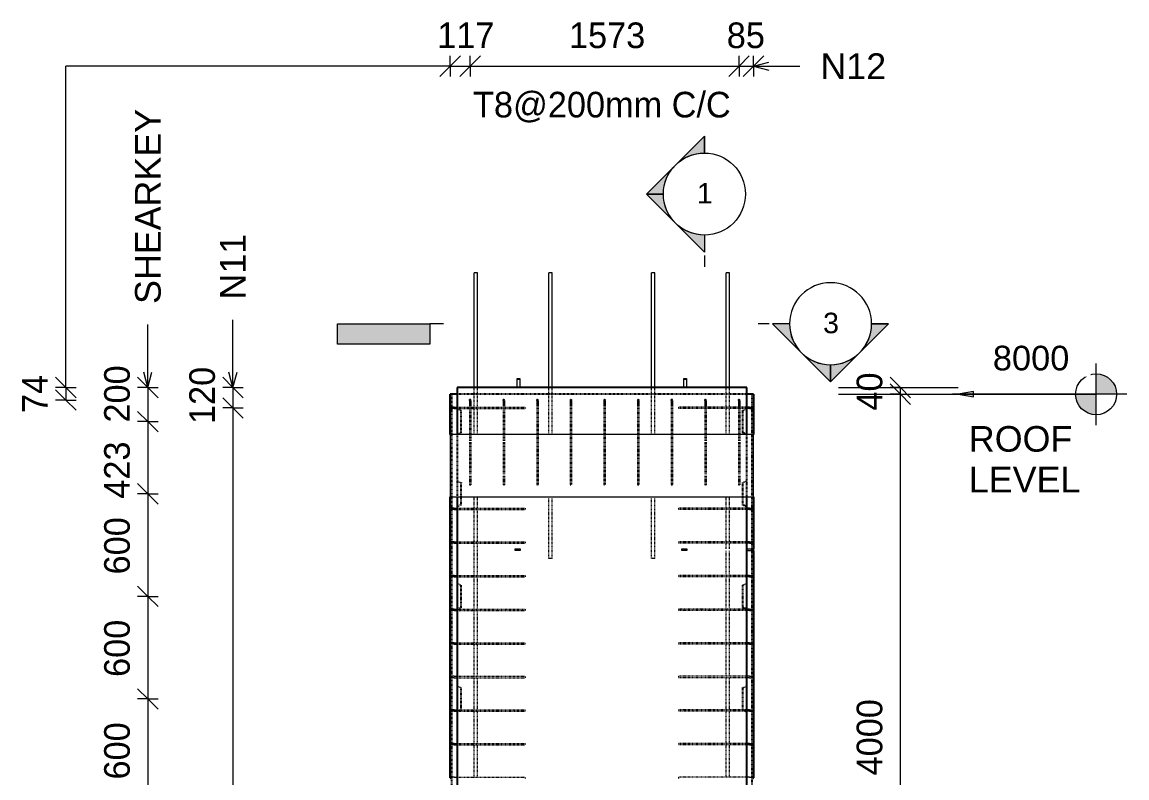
# Model space of a CAD drawing. Header units: millimetres. Extents: x -7053 to 9803, y -2516 to 13195.
# Drawn here: x -3211 to 3253, y 5415 to 9837 of the extents above; entities that cross this region are included whole.
import ezdxf

# ---------------------------------------------------------------- set-up
doc = ezdxf.new("R2010")
doc.units = ezdxf.units.MM
doc.linetypes.add('Dash', pattern=[6.36, 3.18, -3.18])
doc.linetypes.add('Overhead', pattern=[3.97, 2.38, -1.59])
for name, color, linetype, lineweight in [('A-ANNO-DIMS', 211, 'Continuous', 9), ('A-ANNO-DIMS-60', 211, 'Continuous', 9), ('A-DETL-MBND', 5, 'Continuous', 18), ('A-FLOR-OVHD', 1, 'Overhead', 18), ('A-GENM', 13, 'Continuous', 18), ('A-WALL', 113, 'Continuous', 25), ('A-WALL-HDLN', 110, 'Dash', 25), ('G-ANNO-DIMS', 111, 'Continuous', 9), ('G-ANNO-SYMB', 111, 'Continuous', 9), ('G-ANNO-TEXT', 231, 'Continuous', 9), ('S-BEAM', 12, 'Continuous', 18), ('S-RBAR', 171, 'Continuous', 18)]:
    doc.layers.add(name, color=color, linetype=linetype, lineweight=lineweight)
doc.styles.add('Arial', font='arial.ttf', dxfattribs={"height": 120})
doc.styles.add('Arial_1', font='arial.ttf', dxfattribs={"height": 150})
doc.styles.add('Arial_2', font='arial.ttf', dxfattribs={"height": 144})
doc.styles.add('Nirmala UI Semilight', font='NirmalaS.ttf', dxfattribs={"height": 150})
doc.dimstyles.new('Arrow_Filled_-_2_5_NI_UI', dxfattribs={"dimscale": 304.8, "dimtxt": 157.104592, "dimasz": 0.393701, "dimexe": 0.19685, "dimexo": 0.0625, "dimgap": 0.19685, "dimtad": 1, "dimdec": 0, "dimzin": 0, "dimdsep": 46, "dimtxsty": 'Nirmala UI Semilight', "dimblk1": 'OBLIQUE', "dimblk2": 'OBLIQUE', "dimsah": 1, "dimcen": 0.09, "dimazin": 0, "dimtfac": 1, "dimtdec": 4, "dimtix": 1, "dimtmove": 0, "dimatfit": 3, "dimfxl": 0.19685, "dimfxlon": 1, "dimtvp": 1, "dimtolj": 1, "dimtzin": 0, "dimarcsym": 2})
doc.dimstyles.new('Arrow_Filled_-_2_5_NI_UI_1', dxfattribs={"dimscale": 304.8, "dimtxt": 157.104592, "dimasz": 0.393701, "dimexe": 0.19685, "dimexo": 0.0625, "dimgap": 0.19685, "dimtad": 1, "dimdec": 0, "dimzin": 0, "dimdsep": 46, "dimtxsty": 'Nirmala UI Semilight', "dimblk1": 'OBLIQUE', "dimblk2": 'OBLIQUE', "dimsah": 1, "dimcen": 0.09, "dimazin": 0, "dimtfac": 1, "dimtdec": 4, "dimtix": 1, "dimtmove": 2, "dimatfit": 3, "dimfxl": 0.19685, "dimfxlon": 1, "dimtvp": 1, "dimtolj": 1, "dimtzin": 0, "dimarcsym": 2})

# ---------------------------------------------------------------- blocks, each defined once
blk = doc.blocks.new('RR spread anchor face based - RR-SA-2_5-150-1726819-Elevation Front')
at = {"layer": 'A-GENM'}
for p, q in [((-326.2, 6755), (-323.7, 6755)), ((-326.2, 6745), (-326.2, 6755)), ((-323.7, 6745), (-326.2, 6745)), ((-323.7, 6755), (-298.7, 6755)), ((-323.7, 6755), (-323.7, 6745)), ((-298.7, 6745), (-323.7, 6745)), ((-298.7, 6755), (-296.2, 6755)), ((-298.7, 6755), (-298.7, 6745)), ((-296.2, 6745), (-298.7, 6745)), ((-296.2, 6755), (-296.2, 6745))]:
    blk.add_line(p, q, dxfattribs=at)
blk = doc.blocks.new('RR spread anchor face based - RR-SA-4_0-320-1726835-Elevation Front')
at = {"layer": 'A-GENM'}
for p, q in [((1028.8, 6756), (1063.8, 6756)), ((1063.8, 6744), (1028.8, 6744)), ((1063.8, 6756), (1068.8, 6756)), ((1063.8, 6744), (1063.8, 6756)), ((1068.8, 6744), (1063.8, 6744)), ((1068.8, 6756), (1068.8, 6744))]:
    blk.add_line(p, q, dxfattribs=at)
blk = doc.blocks.new('RR spread anchor face based - RR-SA-7_5-260-1726841-Elevation Front')
at = {"layer": 'A-GENM'}
for p, q in [((-314.2, 7746.6), (-314.2, 7751.6)), ((-314.2, 7751.6), (-298.2, 7751.6)), ((-314.2, 7700), (-314.2, 7746.6)), ((-298.2, 7746.6), (-314.2, 7746.6)), ((-298.2, 7751.6), (-298.2, 7746.6)), ((-298.2, 7746.6), (-298.2, 7700))]:
    blk.add_line(p, q, dxfattribs=at)
blk = doc.blocks.new('Detail View - M_Section Head - Filled SHOP DWG-1002450-Elevation Front')
at = {"layer": 'G-ANNO-SYMB'}
h = blk.add_hatch(color=256, dxfattribs=at)
edge = h.paths.add_edge_path()
edge.add_line((1179.9, -387.6), (1279.3, -387.6))
edge.add_arc((1519.3, -387.6), 240, 180, 225)
edge.add_line((1349.6, -557.4), (1179.9, -387.6))
h = blk.add_hatch(color=256, dxfattribs=at)
edge = h.paths.add_edge_path()
edge.add_line((1858.7, -387.6), (1689, -557.4))
edge.add_arc((1519.3, -387.6), 240, 315, 360)
edge.add_line((1759.3, -387.6), (1858.7, -387.6))
h = blk.add_hatch(color=256, dxfattribs=at)
edge = h.paths.add_edge_path()
edge.add_line((1519.3, -727.1), (1349.6, -557.4))
edge.add_arc((1519.3, -387.6), 240, 225, 270)
edge.add_line((1519.3, -627.6), (1519.3, -727.1))
h = blk.add_hatch(color=256, dxfattribs=at)
edge = h.paths.add_edge_path()
edge.add_line((1519.3, -727.1), (1519.3, -627.6))
edge.add_arc((1519.3, -387.6), 240, 270, 315)
edge.add_line((1689, -557.4), (1519.3, -727.1))
for p, q in [((1519.3, -727.1), (1179.9, -387.6)), ((1279.3, -387.6), (1179.9, -387.6)), ((1179.9, -387.6), (1349.6, -557.4)), ((1279.3, -387.6), (1179.9, -387.6)), ((1519.3, -727.1), (1858.7, -387.6)), ((1689, -557.4), (1858.7, -387.6)), ((1759.3, -387.6), (1858.7, -387.6)), ((1858.7, -387.6), (1759.3, -387.6)), ((1349.6, -557.4), (1519.3, -727.1)), ((1519.3, -727.1), (1689, -557.4)), ((1519.3, -627.6), (1519.3, -727.1)), ((1519.3, -727.1), (1519.3, -627.6))]:
    blk.add_line(p, q, dxfattribs=at)
for start, end in [(360, 180), (180, 360), (180, 225), (315, 0), (225, 270), (270, 315)]:
    blk.add_arc((1519.3, -387.6), 240, start, end, dxfattribs=at)
blk = doc.blocks.new('DIMBLOCK1-Elevation Front')
at = {"layer": 'A-ANNO-DIMS-60'}
for p, q in [((-706.2, 9579.3), (-646.2, 9639.3)), ((-706.2, 9579.3), (-706.2, 9639.3)), ((-589.3, 9579.3), (-529.3, 9639.3)), ((-589.3, 9579.3), (-589.3, 9639.3)), ((-706.2, 9579.3), (-766.2, 9519.3)), ((-706.2, 9579.3), (-589.3, 9579.3)), ((-706.2, 9579.3), (-706.2, 9519.3)), ((-589.3, 9579.3), (-649.3, 9519.3)), ((-589.3, 9579.3), (-589.3, 9519.3))]:
    blk.add_line(p, q, dxfattribs=at)
at = {"layer": 'A-ANNO-DIMS-60', "color": 0, "insert": (-782, 9835), "char_height": 150, "width": 322.207, "attachment_point": 1, "line_spacing_factor": 1.142579, "style": 'Nirmala UI Semilight'}
blk.add_mtext('117', dxfattribs=at)
blk = doc.blocks.new('_Oblique')
at = {"color": 0, "linetype": 'ByBlock', "lineweight": -2}
blk.add_line((-0.5, -0.5), (0.5, 0.5), dxfattribs=at)
blk = doc.blocks.new('DIMBLOCK2-Elevation Front')
at = {"layer": 'A-ANNO-DIMS-60'}
for p, q in [((-589.3, 9579.3), (-529.3, 9639.3)), ((-589.3, 9579.3), (-589.3, 9639.3)), ((983.8, 9579.3), (1043.8, 9639.3)), ((983.8, 9579.3), (983.8, 9639.3)), ((-589.3, 9579.3), (-649.3, 9519.3)), ((-589.3, 9579.3), (983.8, 9579.3)), ((-589.3, 9579.3), (-589.3, 9519.3)), ((983.8, 9579.3), (923.8, 9519.3)), ((983.8, 9579.3), (983.8, 9519.3))]:
    blk.add_line(p, q, dxfattribs=at)
at = {"layer": 'A-ANNO-DIMS-60', "color": 0, "char_height": 150, "attachment_point": 1, "line_spacing_factor": 1.142579, "style": 'Nirmala UI Semilight'}
for s, insert, width in [('1573', (-11.2, 9835), 500.45), ('T8@200mm C/C', (-572.5, 9429.4), 1847.55)]:
    blk.add_mtext(s, dxfattribs=dict(at, insert=insert, width=width))
blk = doc.blocks.new('DIMBLOCK3-Elevation Front')
at = {"layer": 'A-ANNO-DIMS-60'}
for p, q in [((983.8, 9579.3), (1043.8, 9639.3)), ((983.8, 9579.3), (983.8, 9639.3)), ((1068.8, 9579.3), (1128.8, 9639.3)), ((1068.8, 9579.3), (1068.8, 9639.3)), ((983.8, 9579.3), (923.8, 9519.3)), ((983.8, 9579.3), (1068.8, 9579.3)), ((983.8, 9579.3), (983.8, 9519.3)), ((1068.8, 9579.3), (1008.8, 9519.3)), ((1068.8, 9579.3), (1068.8, 9519.3))]:
    blk.add_line(p, q, dxfattribs=at)
at = {"layer": 'A-ANNO-DIMS-60', "color": 0, "insert": (912, 9835), "char_height": 150, "width": 274.219, "attachment_point": 1, "line_spacing_factor": 1.142579, "style": 'Nirmala UI Semilight'}
blk.add_mtext('85', dxfattribs=at)
blk = doc.blocks.new('DIMBLOCK11-Elevation Front')
at = {"layer": 'A-ANNO-DIMS-60'}
for p, q in [((-2954.9, 7700), (-3014.9, 7760)), ((-2954.9, 7700), (-3014.9, 7700)), ((-2954.9, 7700), (-2954.9, 7626)), ((-2954.9, 7700), (-2894.9, 7640)), ((-2954.9, 7700), (-2894.9, 7700)), ((-2954.9, 7626), (-3014.9, 7686)), ((-2954.9, 7626), (-3014.9, 7626)), ((-2954.9, 7626), (-2894.9, 7566)), ((-2954.9, 7626), (-2894.9, 7626))]:
    blk.add_line(p, q, dxfattribs=at)
at = {"layer": 'A-ANNO-DIMS-60', "color": 0, "insert": (-3210.6, 7550.2), "char_height": 150, "width": 270.791, "attachment_point": 1, "rotation": 90, "line_spacing_factor": 1.142579, "style": 'Nirmala UI Semilight'}
blk.add_mtext('74', dxfattribs=at)
blk = doc.blocks.new('DIMBLOCK18-Elevation Front')
at = {"layer": 'A-ANNO-DIMS-60'}
for p, q in [((-1976.7, 7700), (-2036.7, 7760)), ((-1976.7, 7700), (-2036.7, 7700)), ((-1976.7, 7700), (-1976.7, 7580)), ((-1976.7, 7700), (-1916.7, 7640)), ((-1976.7, 7700), (-1916.7, 7700)), ((-1976.7, 7580), (-2036.7, 7640)), ((-1976.7, 7580), (-2036.7, 7580)), ((-1976.7, 7580), (-1916.7, 7520)), ((-1976.7, 7580), (-1916.7, 7580))]:
    blk.add_line(p, q, dxfattribs=at)
at = {"layer": 'A-ANNO-DIMS-60', "color": 0, "insert": (-2232.4, 7485.8), "char_height": 150, "width": 370.196, "attachment_point": 1, "rotation": 90, "line_spacing_factor": 1.142579, "style": 'Nirmala UI Semilight'}
blk.add_mtext('120', dxfattribs=at)
blk = doc.blocks.new('DIMBLOCK19-Elevation Front')
at = {"layer": 'A-ANNO-DIMS-60'}
for p, q in [((-1976.7, 7580), (-2036.7, 7640)), ((-1976.7, 7580), (-2036.7, 7580)), ((-1976.7, 7580), (-1976.7, -1275)), ((-1976.7, 7580), (-1916.7, 7520)), ((-1976.7, 7580), (-1916.7, 7580)), ((-1976.7, -1275), (-2036.7, -1215)), ((-1976.7, -1275), (-2036.7, -1275)), ((-1976.7, -1275), (-1916.7, -1335)), ((-1976.7, -1275), (-1916.7, -1275))]:
    blk.add_line(p, q, dxfattribs=at)
at = {"layer": 'A-ANNO-DIMS-60', "color": 0, "insert": (-2232.4, 2382.7), "char_height": 150, "width": 1847.55, "attachment_point": 1, "rotation": 90, "line_spacing_factor": 1.142579, "style": 'Nirmala UI Semilight'}
blk.add_mtext('T8@200mm C/C', dxfattribs=at)
blk = doc.blocks.new('DIMBLOCK21-Elevation Front')
at = {"layer": 'A-ANNO-DIMS-60'}
for p, q in [((-2474.9, 7700), (-2534.9, 7760)), ((-2474.9, 7700), (-2534.9, 7700)), ((-2474.9, 7700), (-2474.9, 7500)), ((-2474.9, 7700), (-2414.9, 7640)), ((-2474.9, 7700), (-2414.9, 7700)), ((-2474.9, 7500), (-2534.9, 7560)), ((-2474.9, 7500), (-2534.9, 7500)), ((-2474.9, 7500), (-2414.9, 7440)), ((-2474.9, 7500), (-2414.9, 7500))]:
    blk.add_line(p, q, dxfattribs=at)
at = {"layer": 'A-ANNO-DIMS-60', "color": 0, "insert": (-2730.6, 7494.4), "char_height": 150, "width": 411.328, "attachment_point": 1, "rotation": 90, "line_spacing_factor": 1.142579, "style": 'Nirmala UI Semilight'}
blk.add_mtext('200', dxfattribs=at)
blk = doc.blocks.new('DIMBLOCK22-Elevation Front')
at = {"layer": 'A-ANNO-DIMS-60'}
for p, q in [((-2474.9, 7500), (-2534.9, 7560)), ((-2474.9, 7500), (-2534.9, 7500)), ((-2474.9, 7500), (-2474.9, 7077.5)), ((-2474.9, 7500), (-2414.9, 7440)), ((-2474.9, 7500), (-2414.9, 7500)), ((-2474.9, 7077.5), (-2534.9, 7137.5)), ((-2474.9, 7077.5), (-2534.9, 7077.5)), ((-2474.9, 7077.5), (-2414.9, 7017.5)), ((-2474.9, 7077.5), (-2414.9, 7077.5))]:
    blk.add_line(p, q, dxfattribs=at)
at = {"layer": 'A-ANNO-DIMS-60', "color": 0, "insert": (-2730.6, 7048.9), "char_height": 150, "width": 414.756, "attachment_point": 1, "rotation": 90, "line_spacing_factor": 1.142579, "style": 'Nirmala UI Semilight'}
blk.add_mtext('423', dxfattribs=at)
blk = doc.blocks.new('DIMBLOCK23-Elevation Front')
at = {"layer": 'A-ANNO-DIMS-60'}
for p, q in [((-2474.9, 7077.5), (-2534.9, 7137.5)), ((-2474.9, 7077.5), (-2534.9, 7077.5)), ((-2474.9, 7077.5), (-2474.9, 6477.5)), ((-2474.9, 7077.5), (-2414.9, 7017.5)), ((-2474.9, 7077.5), (-2414.9, 7077.5)), ((-2474.9, 6477.5), (-2534.9, 6537.5)), ((-2474.9, 6477.5), (-2534.9, 6477.5)), ((-2474.9, 6477.5), (-2414.9, 6417.5)), ((-2474.9, 6477.5), (-2414.9, 6477.5))]:
    blk.add_line(p, q, dxfattribs=at)
at = {"layer": 'A-ANNO-DIMS-60', "color": 0, "insert": (-2730.6, 6606.1), "char_height": 150, "width": 411.328, "attachment_point": 1, "rotation": 90, "line_spacing_factor": 1.142579, "style": 'Nirmala UI Semilight'}
blk.add_mtext('600', dxfattribs=at)
blk = doc.blocks.new('DIMBLOCK24-Elevation Front')
at = {"layer": 'A-ANNO-DIMS-60'}
for p, q in [((-2474.9, 6477.5), (-2534.9, 6537.5)), ((-2474.9, 6477.5), (-2534.9, 6477.5)), ((-2474.9, 6477.5), (-2474.9, 5877.5)), ((-2474.9, 6477.5), (-2414.9, 6417.5)), ((-2474.9, 6477.5), (-2414.9, 6477.5)), ((-2474.9, 5877.5), (-2534.9, 5937.5)), ((-2474.9, 5877.5), (-2534.9, 5877.5)), ((-2474.9, 5877.5), (-2414.9, 5817.5)), ((-2474.9, 5877.5), (-2414.9, 5877.5))]:
    blk.add_line(p, q, dxfattribs=at)
at = {"layer": 'A-ANNO-DIMS-60', "color": 0, "insert": (-2730.6, 6006.1), "char_height": 150, "width": 411.328, "attachment_point": 1, "rotation": 90, "line_spacing_factor": 1.142579, "style": 'Nirmala UI Semilight'}
blk.add_mtext('600', dxfattribs=at)
blk = doc.blocks.new('DIMBLOCK25-Elevation Front')
at = {"layer": 'A-ANNO-DIMS-60'}
for p, q in [((-2474.9, 5877.5), (-2534.9, 5937.5)), ((-2474.9, 5877.5), (-2534.9, 5877.5)), ((-2474.9, 5877.5), (-2474.9, 5277.5)), ((-2474.9, 5877.5), (-2414.9, 5817.5)), ((-2474.9, 5877.5), (-2414.9, 5877.5)), ((-2474.9, 5277.5), (-2534.9, 5337.5)), ((-2474.9, 5277.5), (-2534.9, 5277.5)), ((-2474.9, 5277.5), (-2414.9, 5217.5)), ((-2474.9, 5277.5), (-2414.9, 5277.5))]:
    blk.add_line(p, q, dxfattribs=at)
at = {"layer": 'A-ANNO-DIMS-60', "color": 0, "insert": (-2730.6, 5406.1), "char_height": 150, "width": 411.328, "attachment_point": 1, "rotation": 90, "line_spacing_factor": 1.142579, "style": 'Nirmala UI Semilight'}
blk.add_mtext('600', dxfattribs=at)
blk = doc.blocks.new('DIMBLOCK81-Elevation Front')
at = {"layer": 'A-ANNO-DIMS-60'}
for p, q in [((1927.7, 7660), (1867.7, 7720)), ((1927.7, 7660), (1867.7, 7660)), ((1927.7, 3660), (1927.7, 7660)), ((1927.7, 7660), (1987.7, 7600)), ((1927.7, 7660), (1987.7, 7660)), ((1927.7, 3660), (1867.7, 3720)), ((1927.7, 3660), (1867.7, 3660)), ((1927.7, 3660), (1987.7, 3600)), ((1927.7, 3660), (1987.7, 3660))]:
    blk.add_line(p, q, dxfattribs=at)
at = {"layer": 'A-ANNO-DIMS-60', "color": 0, "insert": (1672, 5430.1), "char_height": 150, "width": 551.866, "attachment_point": 1, "rotation": 90, "line_spacing_factor": 1.142579, "style": 'Nirmala UI Semilight'}
blk.add_mtext('4000', dxfattribs=at)
blk = doc.blocks.new('DIMBLOCK82-Elevation Front')
at = {"layer": 'A-ANNO-DIMS-60'}
for p, q in [((1927.7, 7700), (1867.7, 7760)), ((1927.7, 7660), (1867.7, 7720)), ((1927.7, 7700), (1867.7, 7700)), ((1927.7, 7660), (1927.7, 7700)), ((1927.7, 7700), (1987.7, 7640)), ((1927.7, 7700), (1987.7, 7700)), ((1927.7, 7660), (1867.7, 7660)), ((1927.7, 7660), (1987.7, 7600)), ((1927.7, 7660), (1987.7, 7660))]:
    blk.add_line(p, q, dxfattribs=at)
at = {"layer": 'A-ANNO-DIMS-60', "color": 0, "insert": (1672, 7564.3), "char_height": 150, "width": 277.647, "attachment_point": 1, "rotation": 90, "line_spacing_factor": 1.142579, "style": 'Nirmala UI Semilight'}
blk.add_mtext('40', dxfattribs=at)
blk = doc.blocks.new('Spot Elevations - M_Spot Elevation - Target Filled-10609-Elevation Front')
at = {"layer": 'G-ANNO-DIMS'}
h = blk.add_hatch(color=256, dxfattribs=at)
edge = h.paths.add_edge_path()
edge.add_line((2998.6, -1540), (3118.6, -1540))
edge.add_arc((2998.6, -1540), 120, 0, 90)
edge.add_line((2998.6, -1420), (2998.6, -1540))
h = blk.add_hatch(color=256, dxfattribs=at)
edge = h.paths.add_edge_path()
edge.add_line((2998.6, -1540), (2878.6, -1540))
edge.add_arc((2998.6, -1540), 120, 180, 270)
edge.add_line((2998.6, -1660), (2998.6, -1540))
for p, q in [((2998.6, -1720), (2998.6, -1360)), ((3178.6, -1540), (2158.6, -1540))]:
    blk.add_line(p, q, dxfattribs=at)
blk.add_circle((2998.6, -1540), 120, dxfattribs=at)
blk = doc.blocks.new('Detail View - M_Section Tail - Filled Horizontal-14034-Elevation Front')
at = {"layer": 'G-ANNO-SYMB'}
blk.add_hatch(color=256, dxfattribs=at).paths.add_polyline_path([(-824.4, -507.6), (-824.4, -387.6), (-1364.4, -387.6), (-1364.4, -507.6)])
for p, q in [((-1364.4, -507.6), (-1364.4, -387.6)), ((-1364.4, -387.6), (-824.4, -387.6)), ((-824.4, -387.6), (-824.4, -507.6)), ((-824.4, -507.6), (-1364.4, -507.6))]:
    blk.add_line(p, q, dxfattribs=at)

msp = doc.modelspace()

# ---------------------------------------------------------------- hatches: boundary and pattern name
at = {"layer": 'G-ANNO-DIMS'}
msp.add_hatch(color=256, dxfattribs=at).paths.add_polyline_path([(2265.3, 7660), (2355.3, 7644.1), (2355.3, 7675.9)])
at = {"layer": 'S-RBAR'}
for points in [[(-589.3, 7622), (-585.3, 7626), (-589.3, 7630), (-593.3, 7626)], [(-392.6, 7622), (-388.6, 7626), (-392.6, 7630), (-396.6, 7626)], [(-196, 7622), (-192, 7626), (-196, 7630), (-200, 7626)], [(0.6, 7622), (4.6, 7626), (0.6, 7630), (-3.4, 7626)], [(197.3, 7622), (201.3, 7626), (197.3, 7630), (193.3, 7626)], [(393.9, 7622), (397.9, 7626), (393.9, 7630), (389.9, 7626)], [(590.5, 7622), (594.5, 7626), (590.5, 7630), (586.5, 7626)], [(787.2, 7622), (791.2, 7626), (787.2, 7630), (783.2, 7626)], [(983.8, 7622), (987.8, 7626), (983.8, 7630), (979.8, 7626)]]:
    msp.add_hatch(color=256, dxfattribs=at).paths.add_polyline_path(points)
h = msp.add_hatch(color=256, dxfattribs=at)
edge = h.paths.add_edge_path()
edge.add_arc((-589.3, 7626), 4, 0, 360)
h = msp.add_hatch(color=256, dxfattribs=at)
edge = h.paths.add_edge_path()
edge.add_arc((-392.6, 7626), 4, 0, 360)
h = msp.add_hatch(color=256, dxfattribs=at)
edge = h.paths.add_edge_path()
edge.add_arc((-196, 7626), 4, 0, 360)
h = msp.add_hatch(color=256, dxfattribs=at)
edge = h.paths.add_edge_path()
edge.add_arc((0.6, 7626), 4, 0, 360)
h = msp.add_hatch(color=256, dxfattribs=at)
edge = h.paths.add_edge_path()
edge.add_arc((197.3, 7626), 4, 0, 360)
h = msp.add_hatch(color=256, dxfattribs=at)
edge = h.paths.add_edge_path()
edge.add_arc((393.9, 7626), 4, 0, 360)
h = msp.add_hatch(color=256, dxfattribs=at)
edge = h.paths.add_edge_path()
edge.add_arc((590.5, 7626), 4, 0, 360)
h = msp.add_hatch(color=256, dxfattribs=at)
edge = h.paths.add_edge_path()
edge.add_arc((787.2, 7626), 4, 0, 360)
h = msp.add_hatch(color=256, dxfattribs=at)
edge = h.paths.add_edge_path()
edge.add_arc((983.8, 7626), 4, 0, 360)

# ---------------------------------------------------------------- linework, layer by layer
at = {"layer": 'A-DETL-MBND'}
for p in [(-2954.9, 7700), (-706.2, 9579.3)]:
    msp.add_line(p, (-2954.9, 9579.3), dxfattribs=at)
at = {"layer": 'A-FLOR-OVHD'}
for p, q in [((1565.3, 7700), (2265.3, 7700)), ((1565.3, 7660), (2265.3, 7660))]:
    msp.add_line(p, q, dxfattribs=at)
at = {"layer": 'A-WALL'}
for p, q in [((1028.8, 7700), (-666.2, 7700)), ((-666.2, 7700), (-666.2, 7425)), ((1028.8, 7425), (1028.8, 7700)), ((-706.2, 7580.4), (-706.2, 7660)), ((-666.2, 7660), (-706.2, 7660)), ((1068.8, 7660), (1028.8, 7660)), ((1068.8, 7660), (1068.8, 7580.4)), ((-706.2, 7425), (-706.2, 7579.6)), ((1068.8, 7579.6), (1068.8, 7425)), ((-706.2, 6990), (-706.2, 7060)), ((-666.2, 7060), (-666.2, -1395)), ((1028.8, -1395), (1028.8, 7060)), ((1068.8, 7060), (1068.8, 6990)), ((-706.2, 6793.3), (-706.2, 6989.3)), ((1068.8, 6989.3), (1068.8, 6793.3)), ((-706.2, 6596.5), (-706.2, 6792.5)), ((1068.8, 6792.5), (1068.8, 6756)), ((1068.8, 6744), (1068.8, 6596.5)), ((-706.2, 6399.7), (-706.2, 6595.7)), ((1068.8, 6595.7), (1068.8, 6399.7)), ((-706.2, 6202.9), (-706.2, 6399)), ((1068.8, 6399), (1068.8, 6202.9)), ((-706.2, 6006.2), (-706.2, 6202.2)), ((1068.8, 6202.2), (1068.8, 6006.2)), ((-706.2, 5809.4), (-706.2, 6005.4)), ((1068.8, 6005.4), (1068.8, 5809.4)), ((-706.2, 5612.6), (-706.2, 5808.6)), ((1068.8, 5808.6), (1068.8, 5612.6)), ((-706.2, 5415.8), (-706.2, 5611.8)), ((1068.8, 5611.8), (1068.8, 5415.8))]:
    msp.add_line(p, q, dxfattribs=at)
at = {"layer": 'A-WALL-HDLN'}
for p, q in [((-696.2, 3690), (-696.2, 7660)), ((1028.8, 7660), (-666.2, 7660)), ((1058.8, 7660), (1058.8, 3690)), ((-666.2, 7575), (-641.2, 7565)), ((-641.2, 7435), (-641.2, 7565)), ((1003.8, 7565), (1028.8, 7575)), ((1003.8, 7565), (1003.8, 7435)), ((-641.2, 7435), (-666.1, 7425)), ((1028.7, 7425), (1003.8, 7435)), ((-666.2, 7425), (-666.2, 7060)), ((1028.8, 7060), (1028.8, 7425)), ((-666.2, 7152.5), (-641.2, 7142.5)), ((-641.2, 7012.5), (-641.2, 7142.5)), ((1003.8, 7142.5), (1028.8, 7152.5)), ((1003.8, 7142.5), (1003.8, 7012.5)), ((-641.2, 7012.5), (-666.2, 7002.5)), ((1028.8, 7002.5), (1003.8, 7012.5)), ((-666.2, 6552.5), (-641.2, 6542.5)), ((-641.2, 6412.5), (-641.2, 6542.5)), ((1003.8, 6542.5), (1028.8, 6552.5)), ((1003.8, 6542.5), (1003.8, 6412.5)), ((-641.2, 6412.5), (-666.2, 6402.5)), ((1028.8, 6402.5), (1003.8, 6412.5)), ((-666.2, 5952.5), (-641.2, 5942.5)), ((1003.8, 5942.5), (1028.8, 5952.5)), ((-641.2, 5812.5), (-641.2, 5942.5)), ((1003.8, 5942.5), (1003.8, 5812.5)), ((-641.2, 5812.5), (-666.2, 5802.5)), ((1028.8, 5802.5), (1003.8, 5812.5))]:
    msp.add_line(p, q, dxfattribs=at)
at = {"layer": 'G-ANNO-DIMS'}
for p, q in [((2355.3, 7675.9), (2265.3, 7660)), ((2265.3, 7660), (2355.3, 7644.1)), ((2265.3, 7660), (2849.1, 7660)), ((2355.3, 7644.1), (2355.3, 7675.9)), ((2849.1, 7660), (3073, 7660))]:
    msp.add_line(p, q, dxfattribs=at)
at = {"layer": 'G-ANNO-SYMB'}
for p, q in [((781.2, 8471.4), (781.2, 8405.5)), ((-745.3, 8072.4), (-824.4, 8072.4)), ((1159.3, 8072.4), (1096.5, 8072.4))]:
    msp.add_line(p, q, dxfattribs=at)
at = {"layer": 'G-ANNO-TEXT', "color": 7}
for p, q in [((1068.9, 9579.5), (1158.9, 9603.6)), ((1068.9, 9579.5), (1158.9, 9555.4)), ((1068.9, 9579.5), (1340.1, 9579.5)), ((-1977.3, 7699.9), (-1977.3, 8094.6)), ((-2474.8, 7700), (-2474.8, 8068.1)), ((-2474.8, 7700), (-2498.9, 7790)), ((-2474.8, 7700), (-2450.7, 7790)), ((-1977.3, 7699.9), (-2001.4, 7789.9)), ((-1977.3, 7699.9), (-1953.2, 7789.9))]:
    msp.add_line(p, q, dxfattribs=at)
at = {"layer": 'S-BEAM'}
for p, q in [((1068.8, 7425), (-706.2, 7425)), ((-706.2, 7425), (-706.2, 7060)), ((1068.8, 7060), (1068.8, 7425)), ((-706.2, 7060), (1068.8, 7060))]:
    msp.add_line(p, q, dxfattribs=at)
at = {"layer": 'S-RBAR'}
for p, q in [((-546.2, 8370), (-566.2, 8370)), ((-566.2, 7700), (-566.2, 8370)), ((-546.2, 7700), (-546.2, 8370)), ((-108.7, 8370), (-128.7, 8370)), ((-128.7, 7700), (-128.7, 8370)), ((-108.7, 7700), (-108.7, 8370)), ((491.3, 8370), (471.3, 8370)), ((471.3, 7700), (471.3, 8370)), ((491.3, 7700), (491.3, 8370)), ((928.8, 8370), (908.8, 8370)), ((908.8, 7700), (908.8, 8370)), ((928.8, 7700), (928.8, 8370)), ((-589.3, 7630), (-593.3, 7626)), ((-585.3, 7626), (-589.3, 7630)), ((-392.6, 7630), (-396.6, 7626)), ((-388.6, 7626), (-392.6, 7630)), ((-196, 7630), (-200, 7626)), ((-192, 7626), (-196, 7630)), ((0.6, 7630), (-3.4, 7626)), ((4.6, 7626), (0.6, 7630)), ((197.3, 7630), (193.3, 7626)), ((201.3, 7626), (197.3, 7630)), ((393.9, 7630), (389.9, 7626)), ((397.9, 7626), (393.9, 7630)), ((590.5, 7630), (586.5, 7626)), ((594.5, 7626), (590.5, 7630)), ((787.2, 7630), (783.2, 7626)), ((791.2, 7626), (787.2, 7630)), ((983.8, 7630), (979.8, 7626)), ((987.8, 7626), (983.8, 7630)), ((-682.2, 7584), (-702.2, 7584)), ((-682.2, 7576), (-702.2, 7576)), ((-682.2, 7584), (-666.2, 7584)), ((-682.2, 7576), (-666.2, 7576)), ((-593.3, 7626), (-589.3, 7622)), ((-589.3, 7622), (-585.3, 7626)), ((-396.6, 7626), (-392.6, 7622)), ((-392.6, 7622), (-388.6, 7626)), ((-200, 7626), (-196, 7622)), ((-196, 7622), (-192, 7626)), ((-3.4, 7626), (0.6, 7622)), ((0.6, 7622), (4.6, 7626)), ((193.3, 7626), (197.3, 7622)), ((197.3, 7622), (201.3, 7626)), ((389.9, 7626), (393.9, 7622)), ((393.9, 7622), (397.9, 7626)), ((586.5, 7626), (590.5, 7622)), ((590.5, 7622), (594.5, 7626)), ((783.2, 7626), (787.2, 7622)), ((787.2, 7622), (791.2, 7626)), ((979.8, 7626), (983.8, 7622)), ((983.8, 7622), (987.8, 7626)), ((1044.8, 7584), (1028.8, 7584)), ((1044.8, 7576), (1028.8, 7576)), ((1044.8, 7584), (1064.8, 7584)), ((1044.8, 7576), (1064.8, 7576)), ((-682.2, 6993.7), (-702.2, 6993.7)), ((-682.2, 6985.7), (-702.2, 6985.7)), ((-682.2, 6993.7), (-666.2, 6993.7)), ((-682.2, 6985.7), (-666.2, 6985.7)), ((1044.8, 6993.7), (1028.8, 6993.7)), ((1044.8, 6985.7), (1028.8, 6985.7)), ((1044.8, 6993.7), (1064.8, 6993.7)), ((1044.8, 6985.7), (1064.8, 6985.7)), ((-682.2, 6796.9), (-702.2, 6796.9)), ((-682.2, 6788.9), (-702.2, 6788.9)), ((-682.2, 6796.9), (-666.2, 6796.9)), ((-682.2, 6788.9), (-666.2, 6788.9)), ((1044.8, 6796.9), (1028.8, 6796.9)), ((1044.8, 6788.9), (1028.8, 6788.9)), ((1044.8, 6796.9), (1064.8, 6796.9)), ((1044.8, 6788.9), (1064.8, 6788.9)), ((-682.2, 6600.1), (-702.2, 6600.1)), ((-682.2, 6600.1), (-666.2, 6600.1)), ((1044.8, 6600.1), (1028.8, 6600.1)), ((1044.8, 6600.1), (1064.8, 6600.1)), ((-682.2, 6592.1), (-702.2, 6592.1)), ((-682.2, 6592.1), (-666.2, 6592.1)), ((1044.8, 6592.1), (1028.8, 6592.1)), ((1044.8, 6592.1), (1064.8, 6592.1)), ((-682.2, 6403.3), (-702.2, 6403.3)), ((-682.2, 6403.3), (-666.2, 6403.3)), ((1044.8, 6403.3), (1028.8, 6403.3)), ((1044.8, 6403.3), (1064.8, 6403.3)), ((-682.2, 6395.3), (-702.2, 6395.3)), ((-682.2, 6395.3), (-666.2, 6395.3)), ((1044.8, 6395.3), (1028.8, 6395.3)), ((1044.8, 6395.3), (1064.8, 6395.3)), ((-682.2, 6206.6), (-702.2, 6206.6)), ((-682.2, 6206.6), (-666.2, 6206.6)), ((1044.8, 6206.6), (1028.8, 6206.6)), ((1044.8, 6206.6), (1064.8, 6206.6)), ((-682.2, 6198.6), (-702.2, 6198.6)), ((-682.2, 6198.6), (-666.2, 6198.6)), ((1044.8, 6198.6), (1028.8, 6198.6)), ((1044.8, 6198.6), (1064.8, 6198.6)), ((-682.2, 6009.8), (-702.2, 6009.8)), ((-682.2, 6001.8), (-702.2, 6001.8)), ((-682.2, 6009.8), (-666.2, 6009.8)), ((-682.2, 6001.8), (-666.2, 6001.8)), ((1044.8, 6009.8), (1028.8, 6009.8)), ((1044.8, 6001.8), (1028.8, 6001.8)), ((1044.8, 6009.8), (1064.8, 6009.8)), ((1044.8, 6001.8), (1064.8, 6001.8)), ((-682.2, 5813), (-702.2, 5813)), ((-682.2, 5805), (-702.2, 5805)), ((-682.2, 5813), (-666.2, 5813)), ((-682.2, 5805), (-666.2, 5805)), ((1044.8, 5813), (1028.8, 5813)), ((1044.8, 5805), (1028.8, 5805)), ((1044.8, 5813), (1064.8, 5813)), ((1044.8, 5805), (1064.8, 5805)), ((-682.2, 5616.2), (-702.2, 5616.2)), ((-682.2, 5608.2), (-702.2, 5608.2)), ((-682.2, 5616.2), (-666.2, 5616.2)), ((-682.2, 5608.2), (-666.2, 5608.2)), ((1044.8, 5616.2), (1028.8, 5616.2)), ((1044.8, 5608.2), (1028.8, 5608.2)), ((1044.8, 5616.2), (1064.8, 5616.2)), ((1044.8, 5608.2), (1064.8, 5608.2)), ((-682.2, 5419.4), (-702.2, 5419.4)), ((-682.2, 5419.4), (-666.2, 5419.4)), ((1044.8, 5419.4), (1028.8, 5419.4)), ((1044.8, 5419.4), (1064.8, 5419.4))]:
    msp.add_line(p, q, dxfattribs=at)
at = {"layer": 'S-RBAR', "linetype": 'Dash'}
for p, q in [((-566.2, 7584), (-566.2, 7700)), ((-546.2, 7584), (-546.2, 7700)), ((-128.7, 7425), (-128.7, 7700)), ((-108.7, 7425), (-108.7, 7700)), ((471.3, 7425), (471.3, 7700)), ((491.3, 7425), (491.3, 7700)), ((908.8, 7584), (908.8, 7700)), ((928.8, 7584), (928.8, 7700)), ((-666.1, 7584), (-266.2, 7584)), ((-666.1, 7576), (-266.2, 7576)), ((-593.3, 7626), (-593.3, 7606)), ((-593.3, 7606), (-593.3, 7584)), ((-593.3, 7576), (-593.3, 7387.2)), ((-585.3, 7626), (-585.3, 7606)), ((-585.3, 7606), (-585.3, 7584)), ((-585.3, 7576), (-585.3, 7387.2)), ((-566.2, 7425), (-566.2, 7576)), ((-546.2, 7425), (-546.2, 7576)), ((-396.6, 7626), (-396.6, 7606)), ((-396.6, 7606), (-396.6, 7584)), ((-396.6, 7576), (-396.6, 7387.2)), ((-388.6, 7626), (-388.6, 7606)), ((-388.6, 7606), (-388.6, 7584)), ((-388.6, 7576), (-388.6, 7387.2)), ((-266.2, 7576), (-266.2, 7584)), ((-200, 7626), (-200, 7606)), ((-200, 7606), (-200, 7130)), ((-192, 7626), (-192, 7606)), ((-192, 7606), (-192, 7130)), ((-3.4, 7626), (-3.4, 7606)), ((-3.4, 7606), (-3.4, 7130)), ((4.6, 7626), (4.6, 7606)), ((4.6, 7606), (4.6, 7130)), ((193.3, 7626), (193.3, 7606)), ((193.3, 7606), (193.3, 7130)), ((201.3, 7626), (201.3, 7606)), ((201.3, 7606), (201.3, 7130)), ((389.9, 7626), (389.9, 7606)), ((389.9, 7606), (389.9, 7130)), ((397.9, 7626), (397.9, 7606)), ((397.9, 7606), (397.9, 7130)), ((586.5, 7626), (586.5, 7606)), ((586.5, 7606), (586.5, 7130)), ((594.5, 7626), (594.5, 7606)), ((594.5, 7606), (594.5, 7130)), ((1028.8, 7584), (628.8, 7584)), ((628.8, 7584), (628.8, 7576)), ((1028.8, 7576), (628.8, 7576)), ((783.2, 7626), (783.2, 7606)), ((783.2, 7606), (783.2, 7584)), ((783.2, 7576), (783.2, 7387.2)), ((791.2, 7626), (791.2, 7606)), ((791.2, 7606), (791.2, 7584)), ((791.2, 7576), (791.2, 7387.2)), ((908.8, 7425), (908.8, 7576)), ((928.8, 7425), (928.8, 7576)), ((979.8, 7626), (979.8, 7606)), ((979.8, 7606), (979.8, 7584)), ((979.8, 7576), (979.8, 7387.2)), ((987.8, 7626), (987.8, 7606)), ((987.8, 7606), (987.8, 7584)), ((987.8, 7576), (987.8, 7387.2)), ((-593.3, 7379.2), (-593.3, 7190.4)), ((-585.3, 7379.2), (-585.3, 7190.4)), ((-396.6, 7379.2), (-396.6, 7190.4)), ((-388.6, 7379.2), (-388.6, 7190.4)), ((783.2, 7379.2), (783.2, 7190.4)), ((791.2, 7379.2), (791.2, 7190.4)), ((979.8, 7379.2), (979.8, 7190.4)), ((987.8, 7379.2), (987.8, 7190.4)), ((-593.3, 7182.4), (-593.3, 7130)), ((-585.3, 7182.4), (-585.3, 7130)), ((-396.6, 7182.4), (-396.6, 7130)), ((-388.6, 7182.4), (-388.6, 7130)), ((783.2, 7182.4), (783.2, 7130)), ((791.2, 7182.4), (791.2, 7130)), ((979.8, 7182.4), (979.8, 7130)), ((987.8, 7182.4), (987.8, 7130)), ((-593.3, 7130), (-585.3, 7130)), ((-396.6, 7130), (-388.6, 7130)), ((-200, 7130), (-192, 7130)), ((-3.4, 7130), (4.6, 7130)), ((193.3, 7130), (201.3, 7130)), ((389.9, 7130), (397.9, 7130)), ((586.5, 7130), (594.5, 7130)), ((783.2, 7130), (791.2, 7130)), ((979.8, 7130), (987.8, 7130)), ((-566.2, 6993.7), (-566.2, 7060)), ((-546.2, 6993.7), (-546.2, 7060)), ((-128.7, 6700), (-128.7, 7060)), ((-108.7, 6700), (-108.7, 7060)), ((471.3, 6700), (471.3, 7060)), ((491.3, 6700), (491.3, 7060)), ((908.8, 6993.7), (908.8, 7060)), ((928.8, 6993.7), (928.8, 7060)), ((-666.1, 6993.7), (-266.2, 6993.7)), ((-666.1, 6985.7), (-266.2, 6985.7)), ((-566.2, 6796.9), (-566.2, 6985.7)), ((-546.2, 6796.9), (-546.2, 6985.7)), ((-266.2, 6985.7), (-266.2, 6993.7)), ((1028.8, 6993.7), (628.8, 6993.7)), ((628.8, 6993.7), (628.8, 6985.7)), ((1028.8, 6985.7), (628.8, 6985.7)), ((908.8, 6796.9), (908.8, 6985.7)), ((928.8, 6796.9), (928.8, 6985.7)), ((-666.1, 6796.9), (-266.2, 6796.9)), ((-666.1, 6788.9), (-266.2, 6788.9)), ((-566.2, 6600.1), (-566.2, 6788.9)), ((-546.2, 6600.1), (-546.2, 6788.9)), ((-266.2, 6788.9), (-266.2, 6796.9)), ((1028.8, 6796.9), (628.8, 6796.9)), ((628.8, 6796.9), (628.8, 6788.9)), ((1028.8, 6788.9), (628.8, 6788.9)), ((908.8, 6756), (908.8, 6788.9)), ((928.8, 6756), (928.8, 6788.9)), ((908.8, 6600.1), (908.8, 6744)), ((928.8, 6600.1), (928.8, 6744)), ((-108.7, 6700), (-128.7, 6700)), ((491.3, 6700), (471.3, 6700)), ((-666.1, 6600.1), (-266.2, 6600.1)), ((-266.2, 6592.1), (-266.2, 6600.1)), ((1028.8, 6600.1), (628.8, 6600.1)), ((628.8, 6600.1), (628.8, 6592.1)), ((-666.1, 6592.1), (-266.2, 6592.1)), ((-566.2, 6403.3), (-566.2, 6592.1)), ((-546.2, 6403.3), (-546.2, 6592.1)), ((1028.8, 6592.1), (628.8, 6592.1)), ((908.8, 6403.3), (908.8, 6592.1)), ((928.8, 6403.3), (928.8, 6592.1)), ((-666.1, 6403.3), (-664.2, 6403.3)), ((-664, 6403.3), (-266.2, 6403.3)), ((-266.2, 6395.3), (-266.2, 6403.3)), ((1026.6, 6403.3), (628.8, 6403.3)), ((628.8, 6403.3), (628.8, 6395.3)), ((1028.8, 6403.3), (1026.8, 6403.3)), ((-666.1, 6395.3), (-266.2, 6395.3)), ((-566.2, 6206.6), (-566.2, 6395.3)), ((-546.2, 6206.6), (-546.2, 6395.3)), ((1028.8, 6395.3), (628.8, 6395.3)), ((908.8, 6206.6), (908.8, 6395.3)), ((928.8, 6206.6), (928.8, 6395.3)), ((-666.1, 6206.6), (-266.2, 6206.6)), ((-266.2, 6198.6), (-266.2, 6206.6)), ((1028.8, 6206.6), (628.8, 6206.6)), ((628.8, 6206.6), (628.8, 6198.6)), ((-666.1, 6198.6), (-266.2, 6198.6)), ((-566.2, 6009.8), (-566.2, 6198.6)), ((-546.2, 6009.8), (-546.2, 6198.6)), ((1028.8, 6198.6), (628.8, 6198.6)), ((908.8, 6009.8), (908.8, 6198.6)), ((928.8, 6009.8), (928.8, 6198.6)), ((-666.1, 6009.8), (-266.2, 6009.8)), ((-666.1, 6001.8), (-266.2, 6001.8)), ((-566.2, 5813), (-566.2, 6001.8)), ((-546.2, 5813), (-546.2, 6001.8)), ((-266.2, 6001.8), (-266.2, 6009.8)), ((1028.8, 6009.8), (628.8, 6009.8)), ((628.8, 6009.8), (628.8, 6001.8)), ((1028.8, 6001.8), (628.8, 6001.8)), ((908.8, 5813), (908.8, 6001.8)), ((928.8, 5813), (928.8, 6001.8)), ((-666.1, 5813), (-266.2, 5813)), ((-666.1, 5805), (-660.1, 5805)), ((-659.8, 5805), (-266.2, 5805)), ((-566.2, 5616.2), (-566.2, 5805)), ((-546.2, 5616.2), (-546.2, 5805)), ((-266.2, 5805), (-266.2, 5813)), ((1028.8, 5813), (628.8, 5813)), ((628.8, 5813), (628.8, 5805)), ((1022.4, 5805), (628.8, 5805)), ((908.8, 5616.2), (908.8, 5805)), ((928.8, 5616.2), (928.8, 5805)), ((1028.8, 5805), (1022.7, 5805)), ((-666.1, 5616.2), (-266.2, 5616.2)), ((-666.1, 5608.2), (-266.2, 5608.2)), ((-566.2, 5419.4), (-566.2, 5608.2)), ((-546.2, 5419.4), (-546.2, 5608.2)), ((-266.2, 5608.2), (-266.2, 5616.2)), ((1028.8, 5616.2), (628.8, 5616.2)), ((628.8, 5616.2), (628.8, 5608.2)), ((1028.8, 5608.2), (628.8, 5608.2)), ((908.8, 5419.4), (908.8, 5608.2)), ((928.8, 5419.4), (928.8, 5608.2)), ((-666.1, 5419.4), (-266.2, 5419.4)), ((-266.2, 5411.4), (-266.2, 5419.4)), ((1028.8, 5419.4), (628.8, 5419.4)), ((628.8, 5419.4), (628.8, 5411.4))]:
    msp.add_line(p, q, dxfattribs=at)
at = {"layer": 'S-RBAR'}
for centre in [(-589.3, 7626), (-392.6, 7626), (-196, 7626), (0.6, 7626), (197.3, 7626), (393.9, 7626), (590.5, 7626), (787.2, 7626), (983.8, 7626)]:
    msp.add_circle(centre, 4, dxfattribs=at)
at = {"layer": 'S-RBAR', "linetype": 'Dash'}
for centre in [(-589.3, 7626), (-392.6, 7626), (-196, 7626), (0.6, 7626), (197.3, 7626), (393.9, 7626), (590.5, 7626), (787.2, 7626), (983.8, 7626)]:
    msp.add_arc(centre, 4, 0, 180, dxfattribs=at)
at = {"layer": 'S-RBAR'}
for centre, start, end in [((-702.2, 7580), 90, 270), ((1064.8, 7580), 270, 90), ((-702.2, 6989.7), 90, 270), ((1064.8, 6989.7), 270, 90), ((-702.2, 6792.9), 90, 270), ((1064.8, 6792.9), 270, 90), ((-702.2, 6596.1), 90, 270), ((1064.8, 6596.1), 270, 90), ((-702.2, 6399.3), 90, 270), ((1064.8, 6399.3), 270, 90), ((-702.2, 6202.6), 90, 270), ((1064.8, 6202.6), 270, 90), ((-702.2, 6005.8), 90, 270), ((1064.8, 6005.8), 270, 90), ((-702.2, 5809), 90, 270), ((1064.8, 5809), 270, 90), ((-702.2, 5612.2), 90, 270), ((1064.8, 5612.2), 270, 90), ((-702.2, 5415.4), 90, 270), ((1064.8, 5415.4), 270, 90)]:
    msp.add_arc(centre, 4, start, end, dxfattribs=at)

# ---------------------------------------------------------------- block references
at = {"layer": 'A-GENM'}
for name, p in [('RR spread anchor face based - RR-SA-7_5-260-1726841-Elevation Front', (0, 0)), ('RR spread anchor face based - RR-SA-7_5-260-1726841-Elevation Front', (975, 0)), ('RR spread anchor face based - RR-SA-2_5-150-1726819-Elevation Front', (0, 0)), ('RR spread anchor face based - RR-SA-2_5-150-1726819-Elevation Front', (975, 0)), ('RR spread anchor face based - RR-SA-4_0-320-1726835-Elevation Front', (0, 0))]:
    msp.add_blockref(name, p, dxfattribs=at)
at = {"layer": 'G-ANNO-DIMS'}
msp.add_blockref('Spot Elevations - M_Spot Elevation - Target Filled-10609-Elevation Front', (74.4, 9200), dxfattribs=at)
at = {"layer": 'G-ANNO-SYMB', "extrusion": (0, 0, -1), "rotation": 90.00000000000038}
msp.add_blockref('Detail View - M_Section Head - Filled SHOP DWG-1002450-Elevation Front', (-1168.8, 7312.1), dxfattribs=at)
at = {"layer": 'G-ANNO-SYMB'}
for name in ['Detail View - M_Section Head - Filled SHOP DWG-1002450-Elevation Front', 'Detail View - M_Section Tail - Filled Horizontal-14034-Elevation Front']:
    msp.add_blockref(name, (0, 8460), dxfattribs=at)

# ---------------------------------------------------------------- texts
at = {"layer": 'G-ANNO-SYMB', "char_height": 120, "width": 115.443, "attachment_point": 1, "style": 'Arial'}
for s, insert in [('1', (737.2, 8896)), ('3', (1475.3, 8137))]:
    msp.add_mtext(s, dxfattribs=dict(at, insert=insert))
at = {"layer": 'G-ANNO-TEXT', "color": 7, "char_height": 150, "attachment_point": 1, "style": 'Arial_1'}
for s, insert, width in [('N12', (1460.1, 9654.5), 461.772), ('ROOF', (2328.4, 7473.9), 731.139), ('LEVEL', (2328.4, 7235.8), 784.05)]:
    msp.add_mtext(s, dxfattribs=dict(at, insert=insert, width=width))
at = {"layer": 'G-ANNO-TEXT', "color": 7, "char_height": 150, "attachment_point": 1, "rotation": 90, "style": 'Arial_1'}
for s, insert, width in [('SHEARKEY', (-2549.8, 8188.1), 1375.696), ('N11', (-2052.3, 8214.6), 461.772)]:
    msp.add_mtext(s, dxfattribs=dict(at, insert=insert, width=width))

# ---------------------------------------------------------------- dimensions: what is measured, and where the dimension line sits
at = {"layer": 'A-ANNO-DIMS'}
for base, p1, p2, override, picture, middle in [((-589.3, 9579.3), (-706.2, 9519.3), (-589.3, 9519.3), {"dimpost": '<>', "dimfxl": 116.936714}, 'DIMBLOCK1-Elevation Front', (-647.7, 9716)), ((1068.8, 9579.3), (983.8, 9519.3), (1068.8, 9519.3), {"dimpost": '<>', "dimfxl": 85}, 'DIMBLOCK3-Elevation Front', (1026.3, 9716.8))]:
    dim = msp.add_linear_dim(base=base, p1=p1, p2=p2, dimstyle='Arrow_Filled_-_2_5_NI_UI', override=override, dxfattribs=at)
    dim.commit()
    dim.dimension.update_dxf_attribs({"geometry": picture, "text_midpoint": middle})
dim = msp.add_linear_dim(base=(983.8, 9579.3), p1=(-589.3, 9519.3), p2=(983.8, 9519.3), text='<>\\XT8@200mm C/C', dimstyle='Arrow_Filled_-_2_5_NI_UI', override={"dimpost": '<>', "dimfxl": 1573.063286}, dxfattribs=at)
dim.commit()
dim.dimension.update_dxf_attribs({"geometry": 'DIMBLOCK2-Elevation Front', "text_midpoint": (197.3, 9579.3)})
for base, p1, p2, override, picture, middle in [((-2474.9, 7500), (-2414.9, 7700), (-2414.9, 7500), {"dimpost": '<>', "dimfxl": 200}, 'DIMBLOCK21-Elevation Front', (-2630.6, 7700)), ((-2474.8634163, 7077.5), (-2414.8634163, 7500), (-2414.8634163, 7077.5), {"dimpost": '<>', "dimfxl": 422.5}, 'DIMBLOCK22-Elevation Front', (-2630.5665703, 7256.3042138))]:
    dim = msp.add_linear_dim(base=base, p1=p1, p2=p2, angle=90, dimstyle='Arrow_Filled_-_2_5_NI_UI_1', override=override, dxfattribs=at)
    dim.commit()
    dim.dimension.update_dxf_attribs({"geometry": picture, "text_midpoint": middle, "dimtype": 160, "text_rotation": 90})
for base, p1, p2, override, picture, middle in [((-2954.9, 7626), (-2894.9, 7700), (-2894.9, 7626), {"dimpost": '<>', "dimfxl": 74}, 'DIMBLOCK11-Elevation Front', (-3089.9, 7663)), ((-1976.7, 7580), (-1916.7, 7700), (-1916.7, 7580), {"dimpost": '<>', "dimfxl": 120}, 'DIMBLOCK18-Elevation Front', (-2114.6, 7640)), ((1927.7, 7700), (1867.7, 7660), (1867.7, 7700), {"dimpost": '<>', "dimfxl": 40}, 'DIMBLOCK82-Elevation Front', (1790.1, 7680)), ((1927.7, 7660), (1867.7, 3660), (1867.7, 7660), {"dimpost": '<>', "dimfxl": 4000}, 'DIMBLOCK81-Elevation Front', (1790.1, 5660)), ((-2474.9, 6477.5), (-2414.9, 7077.5), (-2414.9, 6477.5), {"dimpost": '<>', "dimfxl": 600}, 'DIMBLOCK23-Elevation Front', (-2612.4, 6777.5)), ((-2474.9, 5877.5), (-2414.9, 6477.5), (-2414.9, 5877.5), {"dimpost": '<>', "dimfxl": 600}, 'DIMBLOCK24-Elevation Front', (-2612.4, 6177.5)), ((-2474.9, 5277.5), (-2414.9, 5877.5), (-2414.9, 5277.5), {"dimpost": '<>', "dimfxl": 600}, 'DIMBLOCK25-Elevation Front', (-2612.4, 5577.5))]:
    dim = msp.add_linear_dim(base=base, p1=p1, p2=p2, angle=90, dimstyle='Arrow_Filled_-_2_5_NI_UI', override=override, dxfattribs=at)
    dim.commit()
    dim.dimension.update_dxf_attribs({"geometry": picture, "text_midpoint": middle})
dim = msp.add_linear_dim(base=(-1976.7, -1275), p1=(-1916.7, 7580), p2=(-1916.7, -1275), angle=90, text='T8@200mm C/C', dimstyle='Arrow_Filled_-_2_5_NI_UI', override={"dimpost": '<>', "dimfxl": 8855}, dxfattribs=at)
dim.commit()
dim.dimension.update_dxf_attribs({"geometry": 'DIMBLOCK19-Elevation Front', "text_midpoint": (-2125.4, 3152.5)})

# ---------------------------------------------------------------- next in the draw order: texts
at = {"layer": 'G-ANNO-DIMS', "insert": (2468.7, 7943.7), "char_height": 144, "width": 535.947, "attachment_point": 1, "line_spacing_factor": 0.941778, "style": 'Arial_2', "bg_fill": 3, "box_fill_scale": 1.25, "bg_fill_color": 256, "bg_fill_true_color": 13158600, "bg_fill_transparency": 0}
msp.add_mtext('8000', dxfattribs=at)

doc.saveas('drawing.dxf')
